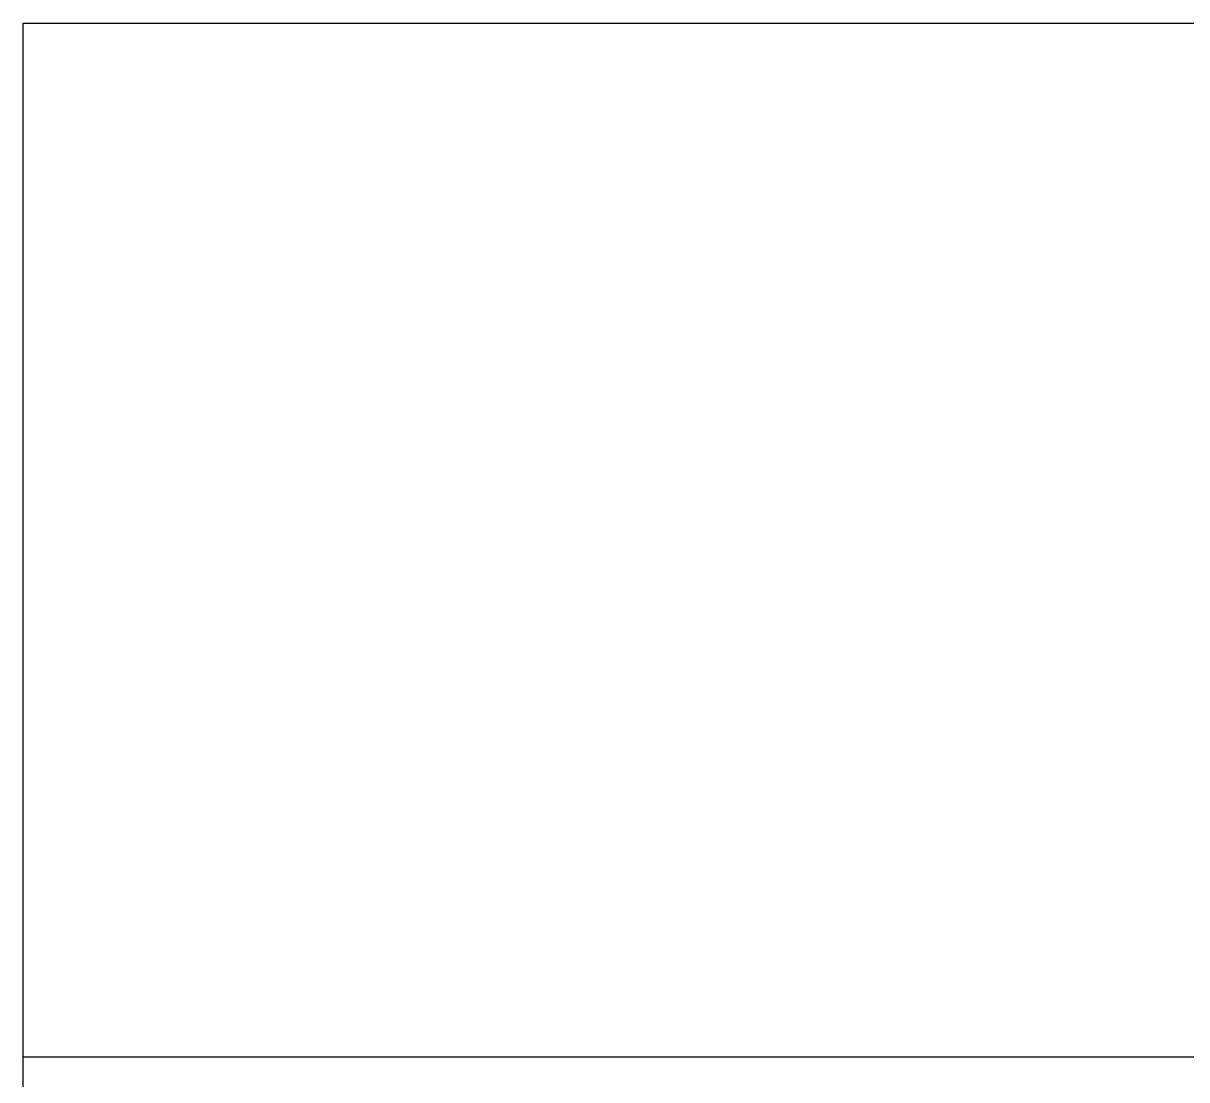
# Model space of a CAD drawing. Header units: millimetres. Extents: x 0 to 277, y 107 to 297.
# Drawn here: x 167.08 to 184.52, y 125.07 to 140.92 of the extents above; entities that cross this region are included whole.
import ezdxf

# ---------------------------------------------------------------- set-up
doc = ezdxf.new("R2010")
doc.units = ezdxf.units.MM
doc.layers.add('Layer_1', color=7, linetype='CONTINUOUS')

msp = doc.modelspace()

# ---------------------------------------------------------------- linework, layer by layer
at = {"layer": 'Layer_1', "color": 7}
msp.add_lwpolyline([(167.0772, 140.9178), (275.0772, 140.9178), (275.0772, 108.9178), (167.0772, 108.9178)], close=True, dxfattribs=at)
msp.add_lwpolyline([(167.0772, 140.9178), (275.0772, 140.9178), (275.0772, 108.9178), (167.0772, 108.9178)], close=True, dxfattribs=at)
msp.add_lwpolyline([(167.0772, 140.9178), (275.0772, 140.9178), (275.0772, 108.9178), (167.0772, 108.9178)], close=True, dxfattribs=at)
msp.add_lwpolyline([(167.0772, 125.4178), (275.0772, 125.4178)], dxfattribs=at)
msp.add_lwpolyline([(167.0772, 125.4178), (275.0772, 125.4178)], dxfattribs=at)
msp.add_lwpolyline([(167.0772, 125.4178), (275.0772, 125.4178)], dxfattribs=at)

doc.saveas('drawing.dxf')
